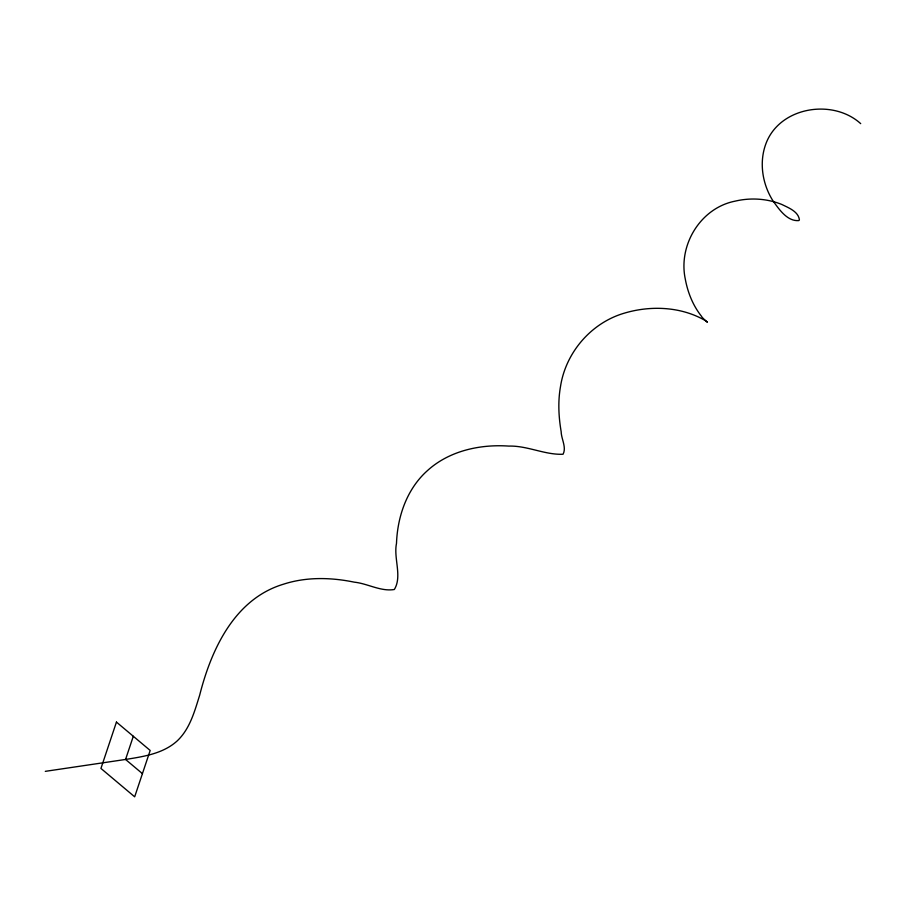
<?xml version="1.0" encoding="UTF-8"?>
<svg xmlns="http://www.w3.org/2000/svg" width="906" height="906" viewBox="0 0 906 906"><rect width="100%" height="100%" fill="white"/><g stroke="black" fill="none" stroke-linecap="round" stroke-linejoin="round"><path stroke-width="1.36" d="M133.307 736.272L125.56 759.455L45.3 771.346M142.423 773.633L125.56 759.455C143.533 756.578 163.103 753.69 177.1 740.995C189.92 728.979 194.597 711.346 199.682 695.151C211.257 649.432 234.541 598.923 283.442 584.211C306.273 576.771 330.973 577.36 354.291 582.162C367.689 583.543 380.826 591.788 394.337 589.5C402.423 576.318 393.397 558.221 396.5 543.351C397.451 516.703 406.794 489.274 426.975 471.041C448.787 450.894 479.806 444.087 508.776 446.092C527.224 445.526 545.072 455.072 563.045 454.246C566.737 447.383 561.256 438.934 561.154 431.618C558.617 416.715 557.847 401.369 560.52 386.443C565.74 352.423 591.301 322.729 624.449 313.125C650.961 305.231 681.471 306.579 705.661 320.781C711.165 325.265 701.89 317.904 701.437 316.205C692.897 305.469 687.699 292.321 685.253 278.889C678.141 245.005 700.508 208.006 734.993 201.177C750.44 197.497 766.997 198.505 781.753 204.439C788.401 207.723 798.435 211.483 799.409 219.852L798.877 220.577C787.291 221.619 779.035 209.218 772.988 200.872C762.286 183.997 758.843 162.083 766.102 143.216C780.111 106.67 832.92 98.403 860.7 123.646M116.444 722.082L100.94 768.435L134.677 796.816L150.181 750.462L116.444 722.082"/></g></svg>
